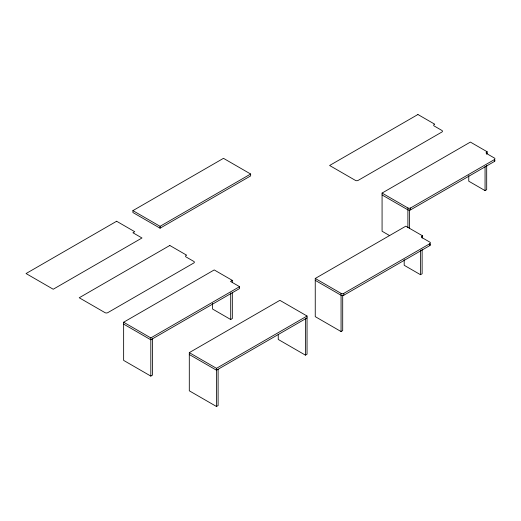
<?xml version="1.0" encoding="UTF-8"?>
<svg xmlns="http://www.w3.org/2000/svg" width="521" height="521" viewBox="0 0 521 521"><rect width="100%" height="100%" fill="white"/><g stroke="black" fill="none" stroke-linecap="round" stroke-linejoin="round"><path stroke-width="0.78" d="M132.901 210.627L223.476 158.332L250.647 174.021L250.647 175.903L160.071 228.198L132.901 212.509L132.901 210.627L160.071 226.316L250.647 174.021M152.445 338.858L152.445 375.146L150.81 376.09L123.64 360.402L123.64 322.225L214.216 269.937L232.327 280.396L232.327 282.278M389.747 235.674L382.075 231.239L382.075 193.07L470.385 142.083L487.142 151.754L487.142 153.636L486.686 153.903A1.921 1.107 0 0 0 486.523 154.008M232.327 280.396L230.516 281.438L239.575 286.667L239.575 288.549L150.81 339.796L123.64 324.108M123.64 322.225L150.81 337.914L239.575 286.667M486.686 153.903L486.686 152.021L487.142 151.754M382.075 193.07L407.891 207.97A1.921 1.107 0 0 0 410.607 207.97L494.39 159.602A1.921 1.107 0 0 0 494.39 158.032L486.686 153.584A1.921 1.107 0 0 1 486.686 152.021M382.075 194.952L407.891 209.852A1.921 1.107 0 0 0 410.607 209.852L494.39 161.484A1.921 1.107 0 0 0 494.69 160.142M212.588 303.404L212.588 309.051L230.699 319.51L232.327 318.565L232.327 292.756M342.694 295.12L342.694 330.607L341.06 331.545L315.251 316.644L315.251 278.468L405.82 226.179L422.577 235.85L422.577 237.732L422.127 237.993L422.127 236.111L422.577 235.85M218.104 369.259L218.104 405.553L216.475 406.491L189.299 390.809L189.299 352.632L279.875 300.337L307.045 316.026L307.045 354.202L305.417 355.14L278.247 339.451L278.247 334.612M468.757 175.551L468.757 181.197L485.058 190.608L486.686 189.67L486.686 165.476M315.251 278.468L341.06 293.375A1.921 1.107 0 0 0 343.775 293.375L429.825 243.698A1.921 1.107 0 0 0 429.825 242.128L422.127 237.68A1.921 1.107 0 0 1 422.127 236.111M189.299 352.632L216.475 368.321L307.045 316.026M315.251 280.35L341.06 295.257A1.921 1.107 0 0 0 343.775 295.257L429.825 245.58A1.921 1.107 0 0 0 430.131 244.238M307.045 317.908L216.475 370.203L189.299 354.514M404.192 259.647L404.192 265.293L420.493 274.704L422.127 273.766L422.127 249.572M494.39 159.602L494.39 161.484M485.058 166.414L485.058 190.608M429.825 243.698L429.825 245.58M420.493 250.51L420.493 274.704M410.607 207.97L410.607 209.852M409.519 209.722L409.519 228.27M407.891 207.97L407.891 227.599M343.775 293.375L343.775 295.257M341.06 293.375L341.06 331.545M305.417 318.852L305.417 355.14M230.699 292.893L230.699 319.51M216.475 368.321L216.475 406.491M160.071 226.316L160.071 228.198M150.81 337.914L150.81 376.09M116.626 221.256L26.05 273.551L53.22 289.24L141.986 237.986L132.927 232.763L134.737 231.715L116.626 221.256M169.807 245.469L79.231 297.765L105.047 312.665A1.921 1.107 0 0 0 107.762 312.665L193.805 262.988A1.921 1.107 0 0 0 193.805 261.418L186.108 256.977A1.921 1.107 0 0 1 186.108 255.407L186.564 255.147L169.807 245.469M417.92 114.509L329.611 165.489L355.42 180.396A1.921 1.107 0 0 0 358.142 180.396L441.919 132.021A1.921 1.107 0 0 0 441.919 130.458L434.221 126.01A1.921 1.107 0 0 1 434.221 124.441L434.677 124.18L417.92 114.509"/></g></svg>
